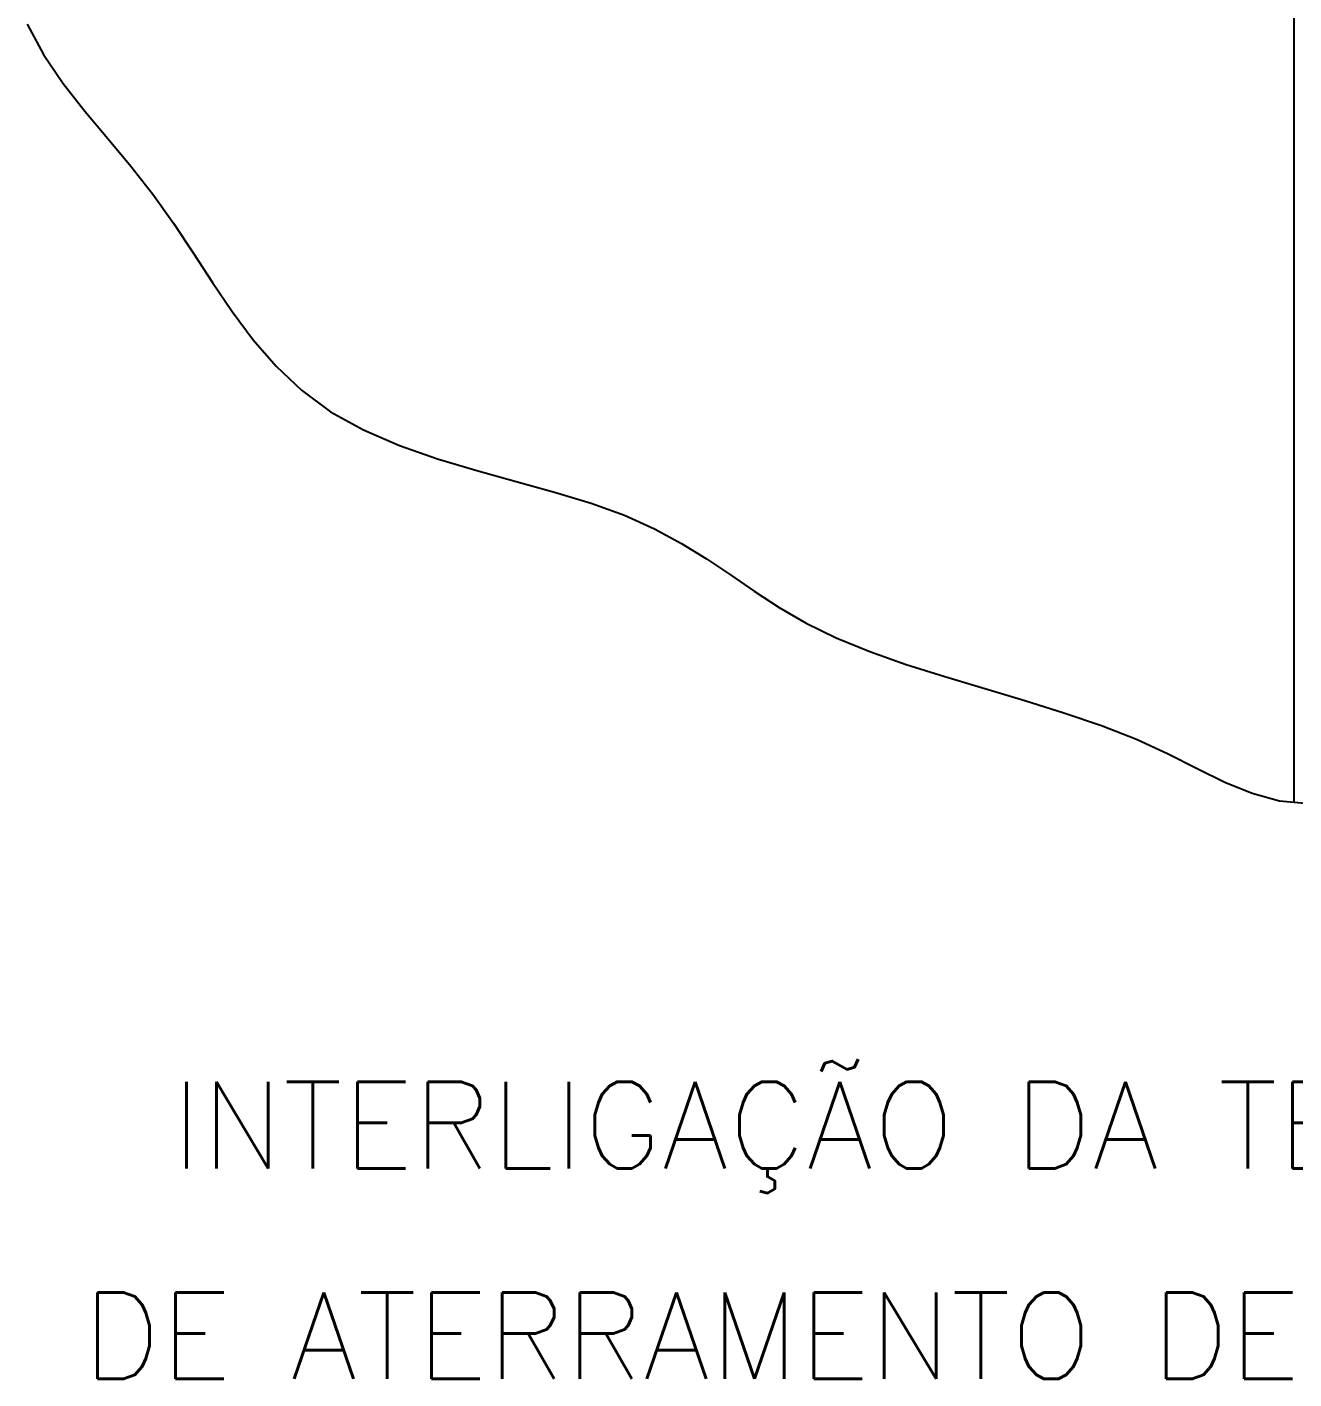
# Model space of a CAD drawing. Header units: millimetres. Extents: x -6218.7 to -6205.6, y -4425 to -4413.8.
# Drawn here: x -6218.48 to -6213.36, y -4425.01 to -4419.55 of the extents above; entities that cross this region are included whole.
import ezdxf
from ezdxf.enums import TextEntityAlignment as Align

# ---------------------------------------------------------------- set-up
doc = ezdxf.new("R2010")
doc.units = ezdxf.units.MM
doc.header["$LTSCALE"] = 10
doc.layers.add('Termotécnica', color=7, linetype='Continuous')
doc.styles.add('r140', font='romans.shx')

msp = doc.modelspace()

# ---------------------------------------------------------------- linework, layer by layer
at = {"layer": 'Termotécnica', "color": 3}
msp.add_line((-6213.3568, -4419.4341), (-6213.3568, -4422.6785), dxfattribs=at)
at = {"layer": 'Termotécnica', "color": 1}
msp.add_lwpolyline([(-6218.4783, -4419.5344), (-6218.4113, -4419.6575), (-6218.332, -4419.7741), (-6218.2442, -4419.8864), (-6218.152, -4419.9969), (-6218.0592, -4420.1076), (-6217.9696, -4420.2209), (-6217.8861, -4420.3382), (-6217.8069, -4420.4581), (-6217.7288, -4420.5781), (-6217.649, -4420.6961), (-6217.5643, -4420.8096), (-6217.4718, -4420.9164), (-6217.3685, -4421.0142), (-6217.2513, -4421.1007), (-6217.1186, -4421.1744), (-6216.973, -4421.237), (-6216.8189, -4421.291), (-6216.6603, -4421.3388), (-6216.5012, -4421.3831), (-6216.3459, -4421.4263), (-6216.1984, -4421.4708), (-6216.0628, -4421.5193), (-6215.9418, -4421.5735), (-6215.833, -4421.6327), (-6215.7321, -4421.6956), (-6215.6352, -4421.7606), (-6215.5384, -4421.8264), (-6215.4375, -4421.8917), (-6215.3286, -4421.9549), (-6215.2077, -4422.0147), (-6215.072, -4422.0702), (-6214.9242, -4422.122), (-6214.7679, -4422.1715), (-6214.607, -4422.2197), (-6214.4453, -4422.268), (-6214.2866, -4422.3174), (-6214.1347, -4422.3693), (-6213.9934, -4422.4247), (-6213.8653, -4422.484), (-6213.7475, -4422.5432), (-6213.6359, -4422.5977), (-6213.5263, -4422.6425), (-6213.4148, -4422.673), (-6213.2972, -4422.6842)], dxfattribs=at)

# ---------------------------------------------------------------- texts
at = {"layer": 'Termotécnica', "color": 5, "style": 'r140'}
for s, p in [('INTERLIGAÇÃO DA TELA COM A HASTE', (-6213.543, -4424.2638)), ('DE ATERRAMENTO DENTRO DOS PILARES', (-6213.543, -4425.1151))]:
    msp.add_text(s, height=0.35, dxfattribs=at).set_placement(p, align=Align.BOTTOM_CENTER)

doc.saveas('drawing.dxf')
